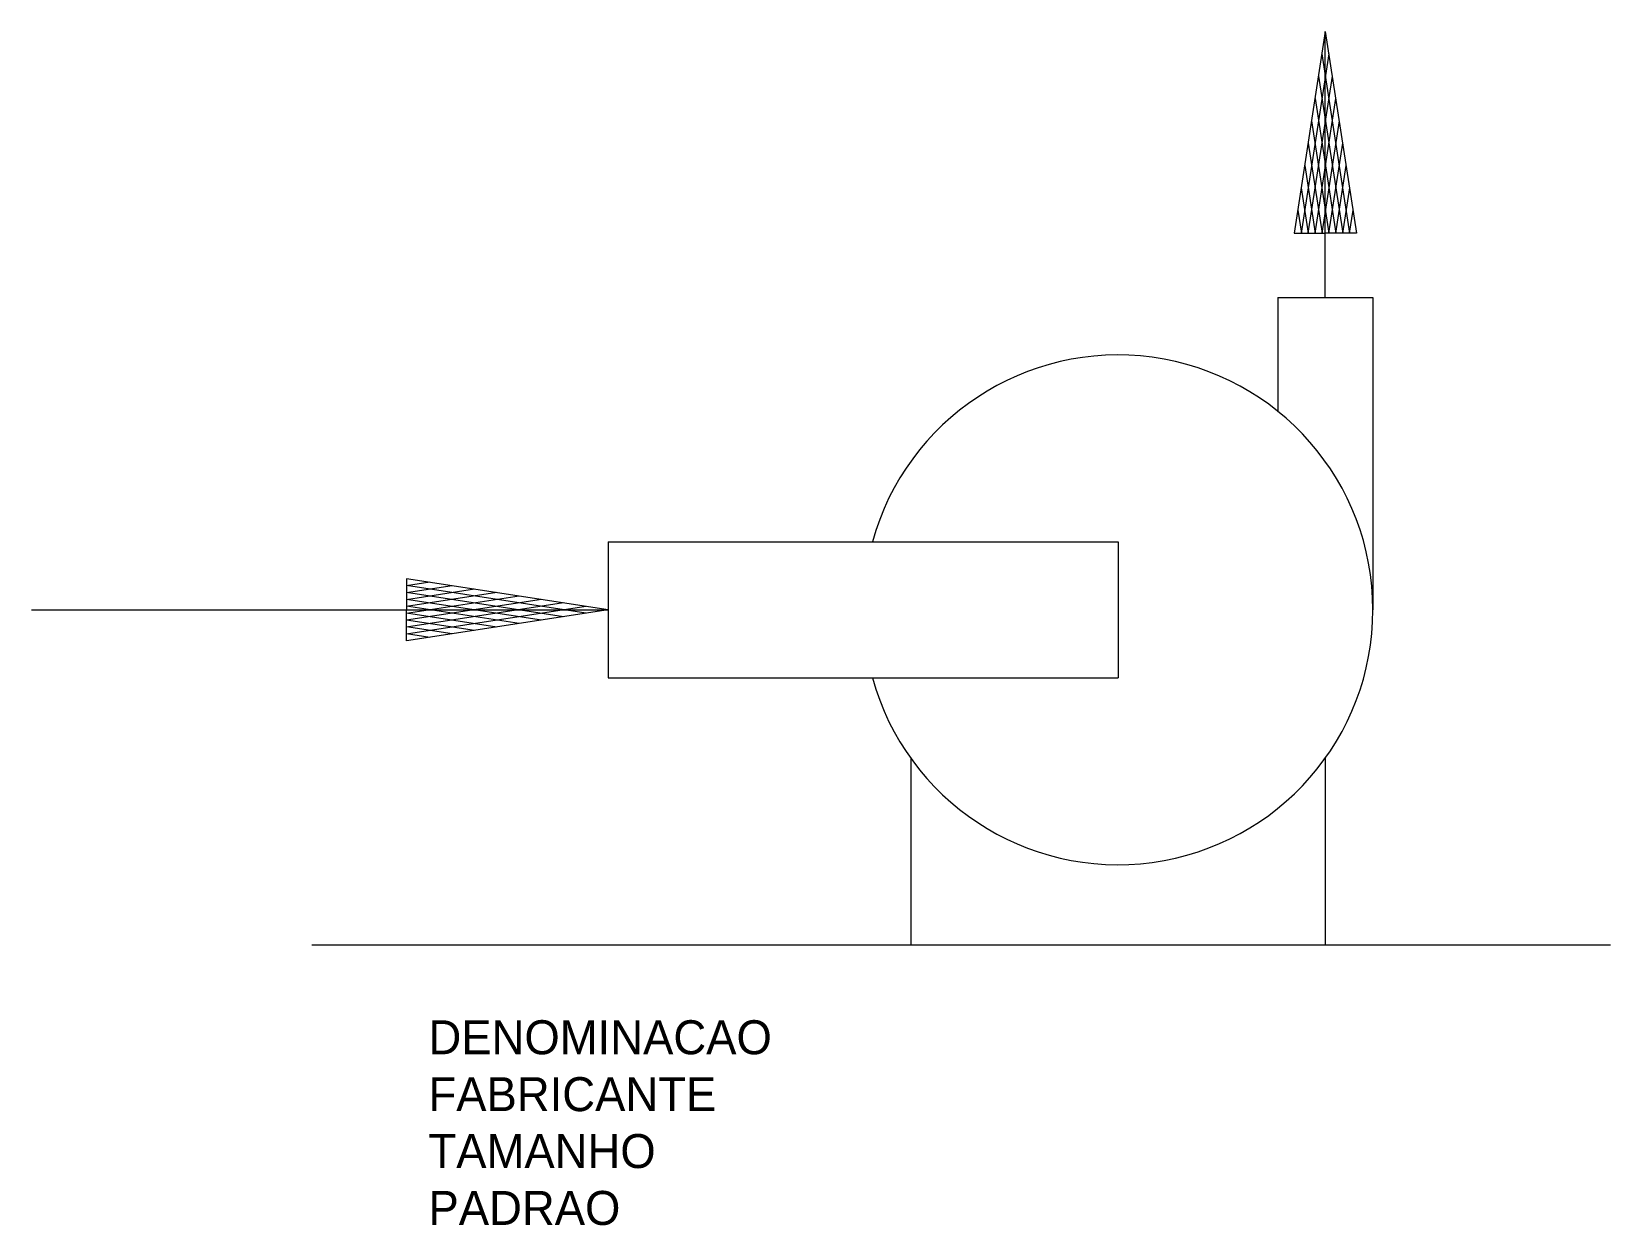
# Model space of a CAD drawing. Extents: x 55 to 287, y 108 to 284.
import ezdxf

# ---------------------------------------------------------------- set-up
doc = ezdxf.new("R2010")
doc.units = 0
doc.layers.add('TUPY', color=3, linetype='CONTINUOUS')

msp = doc.modelspace()

# ---------------------------------------------------------------- linework, layer by layer
at = {"layer": 'TUPY', "color": 0}
for p, q in [((245.3, 283.95), (240.73, 254.27)), ((245.3, 244.83), (245.3, 283.95)), ((245.3, 283.95), (249.88, 254.27)), ((245.81, 280.66), (241.74, 254.27)), ((244.8, 280.66), (248.87, 254.27)), ((246.32, 277.38), (242.75, 254.27)), ((244.29, 277.38), (247.86, 254.27)), ((246.82, 274.1), (243.76, 254.27)), ((243.79, 274.1), (246.84, 254.27)), ((243.28, 270.82), (245.83, 254.27)), ((247.33, 270.82), (244.78, 254.27)), ((242.77, 267.54), (244.82, 254.27)), ((247.83, 267.54), (245.79, 254.27)), ((242.27, 264.26), (243.81, 254.27)), ((248.34, 264.26), (246.8, 254.27)), ((241.76, 260.98), (242.8, 254.27)), ((248.85, 260.98), (247.81, 254.27)), ((241.26, 257.69), (241.79, 254.27)), ((249.35, 257.69), (248.82, 254.27)), ((240.73, 254.27), (245.3, 254.27)), ((249.88, 254.27), (245.3, 254.27)), ((238.3, 244.83), (252.3, 244.83)), ((238.3, 244.83), (238.3, 228.11)), ((252.3, 244.83), (252.3, 198.87)), ((139.8, 208.87), (214.8, 208.87)), ((139.8, 208.87), (139.8, 188.87)), ((214.8, 208.87), (214.8, 188.87)), ((139.8, 198.87), (110.13, 203.44)), ((110.13, 203.44), (110.13, 198.87)), ((113.55, 202.92), (110.13, 202.39)), ((136.52, 198.36), (110.13, 202.43)), ((116.83, 202.41), (110.13, 201.38)), ((120.12, 201.9), (110.13, 200.36)), ((133.24, 197.86), (110.13, 201.42)), ((123.4, 201.4), (110.13, 199.35)), ((126.68, 200.89), (110.13, 198.34)), ((129.96, 197.35), (110.13, 200.41)), ((129.96, 200.39), (110.13, 197.33)), ((133.24, 199.88), (110.13, 196.32)), ((54.96, 198.87), (139.8, 198.87)), ((126.68, 196.84), (110.13, 199.4)), ((136.52, 199.37), (110.13, 195.3)), ((139.8, 198.87), (110.13, 194.29)), ((110.13, 194.29), (110.13, 198.87)), ((123.4, 196.34), (110.13, 198.38)), ((120.12, 195.83), (110.13, 197.37)), ((116.83, 195.33), (110.13, 196.36)), ((113.55, 194.82), (110.13, 195.35)), ((139.8, 188.87), (214.8, 188.87)), ((184.3, 177.05), (184.3, 149.54)), ((245.3, 177.05), (245.3, 149.54)), ((287.25, 149.54), (96.19, 149.54))]:
    msp.add_line(p, q, dxfattribs=at)
msp.add_arc((214.8, 198.87), 37.5, 195.466, 164.534, dxfattribs=at)

# ---------------------------------------------------------------- texts
at = {"layer": 'TUPY', "color": 0, "flags": 1}
for tag, p, s in [('DENOMINACAO', (113.35, 133.48), 'BOMBA CENTRIFUGA'), ('FABRICANTE', (113.35, 125.11), ''), ('TAMANHO', (113.35, 116.74), ''), ('PADRAO', (113.35, 108.37), '')]:
    msp.add_attdef(tag, p, s, height=5, dxfattribs=at)

doc.saveas('drawing.dxf')
